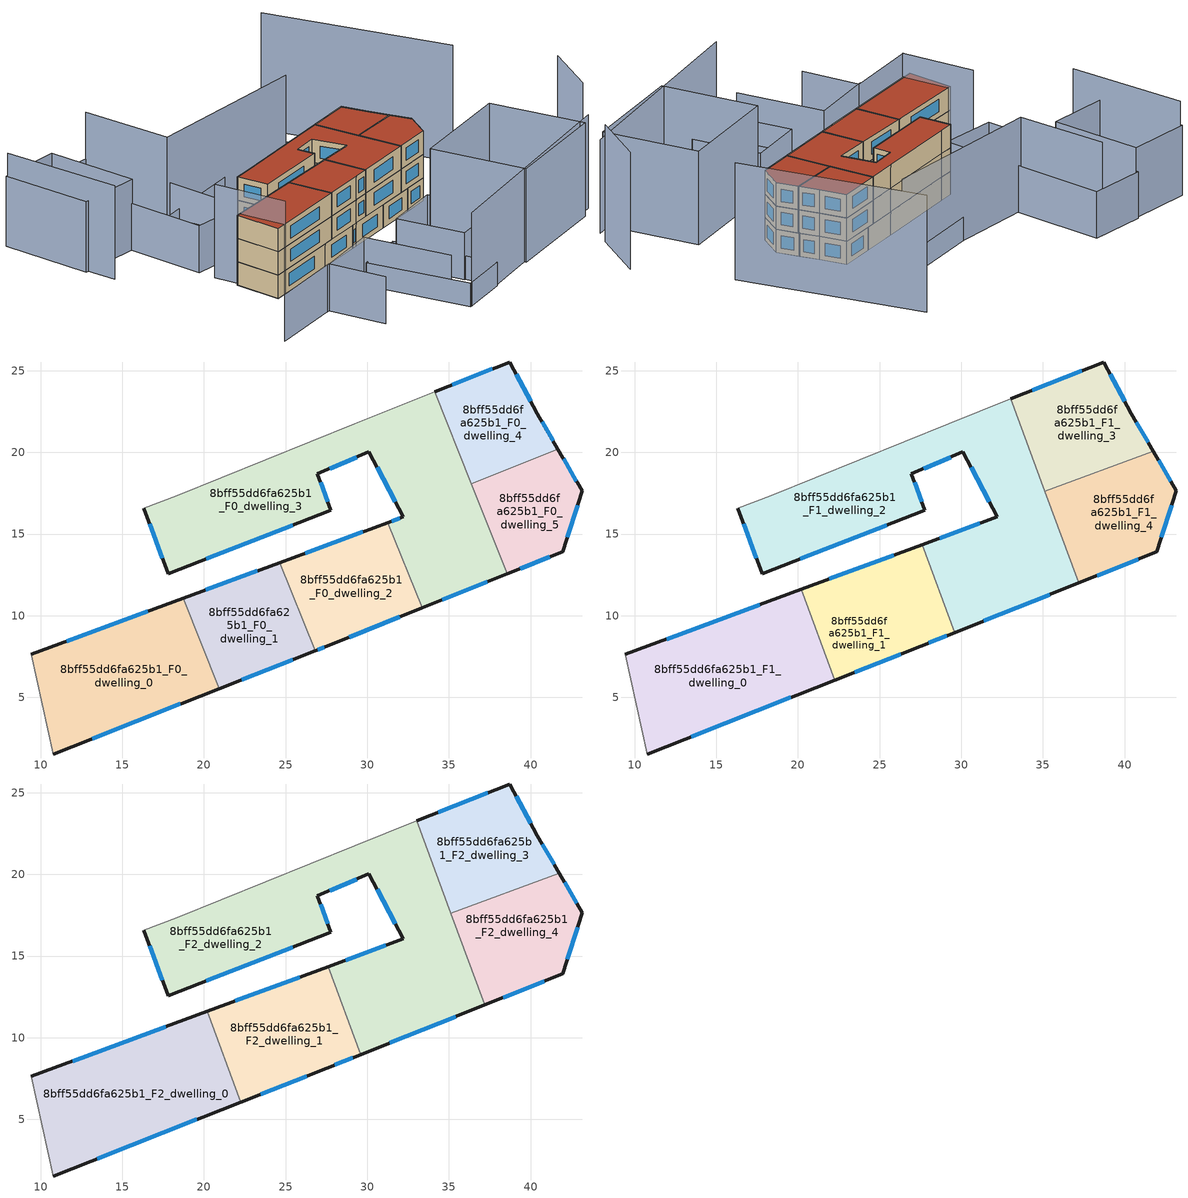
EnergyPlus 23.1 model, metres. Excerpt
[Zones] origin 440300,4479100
8bff55dd6fa625b1_F0_dwelling_0
 floor ground (EU_floor_Construction): 20.94,5.54 18.72,11.07 9.44,7.64 10.79,1.54 z0
 wall outside (EU_wall_Construction): 9.44,7.64 18.72,11.07 / 20.94,5.54 10.79,1.54 z0:3
 wall adiabatic (EU_wall_Construction): 10.79,1.54 9.44,7.64 z0:3
 wall to 8bff55dd6fa625b1_F0_dwelling_1 (EU_wall_Construction): 18.72,11.07 20.94,5.54 z0:3
 window (EU_Window_Construction): 11.62,8.44 16.55,10.27 / 18.56,4.6 13.17,2.47 z0.7:2.3
8bff55dd6fa625b1_F0_dwelling_1
 floor ground (EU_floor_Construction): 26.81,7.85 24.64,13.26 18.72,11.07 20.94,5.54 z0
 wall outside (EU_wall_Construction): 18.72,11.07 24.64,13.26 / 26.81,7.85 20.94,5.54 z0:3
 wall to 8bff55dd6fa625b1_F0_dwelling_2 (EU_wall_Construction): 24.64,13.26 26.81,7.85 z0:3
 window (EU_Window_Construction): 20.11,11.58 23.26,12.74 / 25.43,7.31 22.31,6.08 z0.7:2.3
8bff55dd6fa625b1_F0_dwelling_2
 floor ground (EU_floor_Construction): 33.37,10.48 31.27,15.71 24.64,13.26 26.81,7.85 27.53,8.14 z0
 wall outside (EU_wall_Construction): 24.64,13.26 31.27,15.71 / 33.37,10.48 27.53,8.14 26.81,7.85 z0:3
 wall to 8bff55dd6fa625b1_F0_dwelling_3 (EU_wall_Construction): 31.27,15.71 33.37,10.48 z0:3
 window (EU_Window_Construction): 26.2,13.83 29.72,15.13 / 32,9.93 28.9,8.69 / 27.36,8.07 26.98,7.92 z0.7:2.3
8bff55dd6fa625b1_F0_dwelling_3
 floor ground (EU_floor_Construction): 38.59,12.57 34.13,23.71 29.23,21.76 18.34,17.35 16.33,16.57 17.82,12.57 27.76,16.46 26.95,18.69 30.11,20.03 32.21,16.05 31.27,15.71 33.37,10.48 z0
 wall outside (EU_wall_Construction): 38.59,12.57 33.37,10.48 / 31.27,15.71 32.21,16.05 30.11,20.03 26.95,18.69 27.76,16.46 17.82,12.57 16.33,16.57 z0:3
 wall adiabatic (EU_wall_Construction): 16.33,16.57 18.34,17.35 29.23,21.76 34.13,23.71 z0:3
 wall to 8bff55dd6fa625b1_F0_dwelling_4 (EU_wall_Construction): 34.13,23.71 36.38,18.09 z0:3
 wall to 8bff55dd6fa625b1_F0_dwelling_5 (EU_wall_Construction): 36.38,18.08 38.59,12.57 z0:3
 window (EU_Window_Construction): 37.37,12.08 34.59,10.97 / 31.49,15.79 31.99,15.97 / 31.72,16.98 30.6,19.1 / 29.37,19.72 27.69,19 / 27.14,18.17 27.57,16.98 / 25.43,15.55 20.14,13.48 / 17.47,13.5 16.68,15.63 z0.7:2.3
8bff55dd6fa625b1_F0_dwelling_4
 floor ground (EU_floor_Construction): 41.67,20.21 40.41,22.38 38.73,25.53 34.13,23.71 36.38,18.09 z0
 wall outside (EU_wall_Construction): 34.13,23.71 38.73,25.53 40.41,22.38 41.67,20.21 z0:3
 wall to 8bff55dd6fa625b1_F0_dwelling_5 (EU_wall_Construction): 41.67,20.21 36.38,18.08 z0:3
 window (EU_Window_Construction): 35.2,24.13 37.65,25.11 / 39.12,24.8 40.02,23.12 / 40.71,21.87 41.38,20.71 z0.7:2.3
8bff55dd6fa625b1_F0_dwelling_5
 floor ground (EU_floor_Construction): 41.97,13.92 43.16,17.65 41.67,20.21 36.38,18.09 38.59,12.57 z0
 wall outside (EU_wall_Construction): 41.67,20.21 43.16,17.65 41.97,13.92 38.59,12.57 z0:3
 window (EU_Window_Construction): 42.02,19.61 42.81,18.25 / 42.88,16.78 42.25,14.79 / 41.18,13.6 39.38,12.88 z0.7:2.3
8bff55dd6fa625b1_F1_dwelling_0
 floor to 8bff55dd6fa625b1_F0_dwelling_0 (EU_floor_Construction): 20.94,5.54 18.72,11.07 9.44,7.64 10.79,1.54 z3
 floor to 8bff55dd6fa625b1_F0_dwelling_1 (EU_floor_Construction): 22.26,6.06 20.2,11.61 18.72,11.07 20.94,5.54 z3
 wall outside (EU_wall_Construction): 9.44,7.64 20.2,11.62 / 22.26,6.06 10.79,1.54 z3:6
 wall adiabatic (EU_wall_Construction): 10.79,1.54 9.44,7.64 z3:6
 wall to 8bff55dd6fa625b1_F1_dwelling_1 (EU_wall_Construction): 20.2,11.62 22.26,6.06 z3:6
 window (EU_Window_Construction): 11.96,8.57 17.68,10.68 / 19.57,5 13.48,2.59 z3.7:5.3
8bff55dd6fa625b1_F1_dwelling_1
 floor to 8bff55dd6fa625b1_F0_dwelling_1 (EU_floor_Construction): 26.81,7.85 24.64,13.26 20.2,11.61 22.26,6.06 z3
 floor to 8bff55dd6fa625b1_F0_dwelling_2 (EU_floor_Construction): 29.61,8.97 27.62,14.35 24.64,13.26 26.81,7.85 27.53,8.14 z3
 wall outside (EU_wall_Construction): 20.2,11.62 27.62,14.35 / 29.61,8.97 27.53,8.14 22.26,6.06 z3:6
 wall to 8bff55dd6fa625b1_F1_dwelling_2 (EU_wall_Construction): 27.62,14.35 29.61,8.97 z3:6
 window (EU_Window_Construction): 21.94,12.26 25.88,13.71 / 29.12,8.78 28.02,8.33 / 26.3,7.65 23.49,6.55 z3.7:5.3
8bff55dd6fa625b1_F1_dwelling_2
 floor to 8bff55dd6fa625b1_F0_dwelling_2 (EU_floor_Construction): 33.37,10.48 31.27,15.7 27.62,14.35 29.61,8.97 z3
 floor to 8bff55dd6fa625b1_F0_dwelling_3 (EU_floor_Construction): 32.21,16.05 35.12,17.62 33.03,23.27 29.23,21.76 18.34,17.35 16.33,16.57 17.82,12.57 27.76,16.46 26.95,18.69 30.11,20.03 z3; 37.2,12.01 35.12,17.62 32.21,16.05 31.27,15.7 33.37,10.48 z3
 wall outside (EU_wall_Construction): 37.2,12.01 29.61,8.97 / 27.62,14.35 32.21,16.05 30.11,20.03 26.95,18.69 27.76,16.46 17.82,12.57 16.33,16.57 z3:6
 wall adiabatic (EU_wall_Construction): 16.33,16.57 18.34,17.35 29.23,21.76 33.03,23.27 z3:6
 wall to 8bff55dd6fa625b1_F1_dwelling_3 (EU_wall_Construction): 33.03,23.27 35.12,17.62 z3:6
 wall to 8bff55dd6fa625b1_F1_dwelling_4 (EU_wall_Construction): 35.12,17.62 37.2,12.01 z3:6
 window (EU_Window_Construction): 35.42,11.3 31.39,9.68 / 28.69,14.75 31.13,15.65 / 31.72,16.98 30.6,19.1 / 29.37,19.72 27.69,19 / 27.14,18.17 27.57,16.98 / 25.43,15.55 20.14,13.48 / 17.47,13.5 16.68,15.63 z3.7:5.3
8bff55dd6fa625b1_F1_dwelling_3
 floor to 8bff55dd6fa625b1_F0_dwelling_3 (EU_floor_Construction): 36.38,18.09 34.13,23.71 33.03,23.27 35.12,17.62 z3
 floor to 8bff55dd6fa625b1_F0_dwelling_4 (EU_floor_Construction): 41.67,20.21 40.41,22.38 38.73,25.53 34.13,23.71 36.38,18.09 36.42,18.1 z3
 floor to 8bff55dd6fa625b1_F0_dwelling_5 (EU_floor_Construction): 41.75,20.08 41.67,20.21 36.42,18.1 z3
 wall outside (EU_wall_Construction): 33.03,23.27 38.73,25.53 40.41,22.38 41.75,20.08 z3:6
 wall to 8bff55dd6fa625b1_F1_dwelling_4 (EU_wall_Construction): 41.75,20.08 35.12,17.62 z3:6
 window (EU_Window_Construction): 34.37,23.8 37.39,25 / 39.12,24.8 40.02,23.12 / 40.73,21.84 41.44,20.62 z3.7:5.3
8bff55dd6fa625b1_F1_dwelling_4
 floor to 8bff55dd6fa625b1_F0_dwelling_3 (EU_floor_Construction): 38.59,12.57 36.38,18.08 35.12,17.62 37.2,12.01 z3
 floor to 8bff55dd6fa625b1_F0_dwelling_5 (EU_floor_Construction): 41.97,13.92 43.16,17.65 41.75,20.08 36.42,18.1 36.38,18.09 38.59,12.57 z3
 wall outside (EU_wall_Construction): 41.75,20.08 43.16,17.65 41.97,13.92 37.2,12.01 z3:6
 window (EU_Window_Construction): 42.08,19.51 42.83,18.22 / 42.88,16.78 42.25,14.79 / 40.85,13.47 38.32,12.46 z3.7:5.3
8bff55dd6fa625b1_F2_dwelling_0
 floor to 8bff55dd6fa625b1_F1_dwelling_0 (EU_floor_Construction): 22.26,6.06 20.2,11.62 9.44,7.64 10.79,1.54 z6
 wall outside (EU_wall_Construction): 9.44,7.64 20.2,11.62 / 22.26,6.06 10.79,1.54 z6:9
 wall adiabatic (EU_wall_Construction): 10.79,1.54 9.44,7.64 z6:9
 wall to 8bff55dd6fa625b1_F2_dwelling_1 (EU_wall_Construction): 20.2,11.62 22.26,6.06 z6:9
 window (EU_Window_Construction): 11.96,8.57 17.68,10.68 / 19.57,5 13.48,2.59 z6.7:8.3
 roof outside (EU_roof_Construction): 20.2,11.62 22.26,6.06 10.79,1.54 9.44,7.64 z9
8bff55dd6fa625b1_F2_dwelling_1
 floor to 8bff55dd6fa625b1_F1_dwelling_1 (EU_floor_Construction): 29.61,8.97 27.62,14.35 20.2,11.62 22.26,6.06 27.53,8.14 z6
 wall outside (EU_wall_Construction): 20.2,11.62 27.62,14.35 / 29.61,8.97 27.53,8.14 22.26,6.06 z6:9
 wall to 8bff55dd6fa625b1_F2_dwelling_2 (EU_wall_Construction): 27.62,14.35 29.61,8.97 z6:9
 window (EU_Window_Construction): 21.94,12.26 25.88,13.71 / 29.12,8.78 28.02,8.33 / 26.3,7.65 23.49,6.55 z6.7:8.3
 roof outside (EU_roof_Construction): 27.62,14.35 29.61,8.97 27.53,8.14 22.26,6.06 20.2,11.62 z9
8bff55dd6fa625b1_F2_dwelling_2
 floor to 8bff55dd6fa625b1_F1_dwelling_2 (EU_floor_Construction): 37.2,12.01 33.03,23.27 29.23,21.76 18.34,17.35 16.33,16.57 17.82,12.57 27.76,16.46 26.95,18.69 30.11,20.03 32.21,16.05 27.62,14.35 29.61,8.97 z6
 wall outside (EU_wall_Construction): 37.2,12.01 29.61,8.97 / 27.62,14.35 32.21,16.05 30.11,20.03 26.95,18.69 27.76,16.46 17.82,12.57 16.33,16.57 z6:9
 wall adiabatic (EU_wall_Construction): 16.33,16.57 18.34,17.35 29.23,21.76 33.03,23.27 z6:9
 wall to 8bff55dd6fa625b1_F2_dwelling_3 (EU_wall_Construction): 33.03,23.27 35.12,17.62 z6:9
 wall to 8bff55dd6fa625b1_F2_dwelling_4 (EU_wall_Construction): 35.12,17.62 37.2,12.01 z6:9
 window (EU_Window_Construction): 35.42,11.3 31.39,9.68 / 28.69,14.75 31.13,15.65 / 31.72,16.98 30.6,19.1 / 29.37,19.72 27.69,19 / 27.14,18.17 27.57,16.98 / 25.43,15.55 20.14,13.48 / 17.47,13.5 16.68,15.63 z6.7:8.3
 roof outside (EU_roof_Construction): 33.03,23.27 37.2,12.01 29.61,8.97 27.62,14.35 32.21,16.05 30.11,20.03 26.95,18.69 27.76,16.46 17.82,12.57 16.33,16.57 18.34,17.35 29.23,21.76 z9
8bff55dd6fa625b1_F2_dwelling_3
 floor to 8bff55dd6fa625b1_F1_dwelling_3 (EU_floor_Construction): 41.75,20.08 40.41,22.38 38.73,25.53 33.03,23.27 35.12,17.62 z6
 wall outside (EU_wall_Construction): 33.03,23.27 38.73,25.53 40.41,22.38 41.75,20.08 z6:9
 wall to 8bff55dd6fa625b1_F2_dwelling_4 (EU_wall_Construction): 41.75,20.08 35.12,17.62 z6:9
 window (EU_Window_Construction): 34.37,23.8 37.39,25 / 39.12,24.8 40.02,23.12 / 40.73,21.84 41.44,20.62 z6.7:8.3
 roof outside (EU_roof_Construction): 38.73,25.53 40.41,22.38 41.75,20.08 35.12,17.62 33.03,23.27 z9
8bff55dd6fa625b1_F2_dwelling_4
 floor to 8bff55dd6fa625b1_F1_dwelling_4 (EU_floor_Construction): 41.97,13.92 43.16,17.65 41.75,20.08 35.12,17.62 37.2,12.01 z6
 wall outside (EU_wall_Construction): 41.75,20.08 43.16,17.65 41.97,13.92 37.2,12.01 z6:9
 window (EU_Window_Construction): 42.08,19.51 42.83,18.22 / 42.88,16.78 42.25,14.79 / 40.85,13.47 38.32,12.46 z6.7:8.3
 roof outside (EU_roof_Construction): 41.75,20.08 43.16,17.65 41.97,13.92 37.2,12.01 35.12,17.62 z9
shading: 27.53,-14.11 56.05,0.42 / 8.68,11 12.22,1.97 / -5.03,33.16 -0.92,17.79 / 34.92,31.32 12.74,25.42 / 12.74,25.42 9.64,37.07 / 40.54,-7.75 35.16,3.76 / 35.16,3.76 48.93,10.2 / 48.93,10.2 54.31,-1.31 / 54.31,-1.31 40.54,-7.75 z0:12; 3.69,-8.94 13.38,-4.92 / 13.38,-4.92 16.33,-12.02 / 13.09,-5.12 21.39,-1.22 / 21.39,-1.22 26.32,-11.7 / 31.65,-7.45 27.8,0.8 / 27.8,0.8 35.01,4.18 / 35.01,4.18 38.87,-4.07 / 38.87,-4.07 31.65,-7.45 / 8.14,13.29 3.19,35.67 / 3.19,35.67 10.66,37.32 / 10.66,37.32 15.61,14.94 / 15.61,14.94 8.14,13.29 z0:6; 33.59,-11.18 27.31,-14.21 / 27.31,-14.21 21.32,-1.84 / 21.32,-1.84 27.6,1.2 / 27.6,1.2 33.59,-11.18 / 10.86,23.1 35.24,33.11 / 35.24,33.11 38.34,25.57 / 38.34,25.57 13.96,15.55 / 13.96,15.55 10.86,23.1 z0:3; 57.08,2.78 59.67,10.95 / 51.79,20.96 39.77,42.34 z0:15; -2.3,21.56 -5.09,33.4 / -5.09,33.4 3.26,35.36 / 3.26,35.36 6.05,23.53 / 6.05,23.53 -2.3,21.56 z0:9
[Building]
EU S2 Campaign: North Axis=0; Terrain=City; Solar Distribution=FullExterior
[Site:Location]
Madrid: Latitude=40.5; Longitude=-3.5; Time Zone=1; Elevation=609
[SizingPeriod:WeatherFileDays]
AnnualSizingPeriod: Begin Month=1; Begin Day of Month=1; End Month=12; End Day of Month=31; Day of Week for Start Day=Monday; Use Weather File Daylight Saving Period=No; Use Weather File Rain and Snow Indicators=No
[MATERIAL]
EU_InternalMass_Material: Roughness=MediumRough; Thickness=0.1; Conductivity=1; Density=1800; Specific Heat=900; Thermal Absorptance=0.9; Solar Absorptance=0.7; Visible Absorptance=0.7
[MATERIAL:NOMASS] Roughness=MediumRough; Thermal Absorptance=0.9; Solar Absorptance=0.7; Visible Absorptance=0.7
Name | Thermal Resistance
EU_wall_NoMass | 0.419739
EU_roof_NoMass | 0.352165
EU_floor_NoMass | 0.608284
[WINDOWMATERIAL:SIMPLEGLAZINGSYSTEM]
EU_Window_SimpleGlazing: UFactor=4.8352; Solar Heat Gain Coefficient=0.85; Visible Transmittance=0.85
[CONSTRUCTION]
EU_wall_Construction: EU_wall_NoMass
EU_roof_Construction: EU_roof_NoMass
EU_floor_Construction: EU_floor_NoMass
EU_InternalMass_Construction: EU_InternalMass_Material
EU_Window_Construction: EU_Window_SimpleGlazing
[ZONE] Type=1; Multiplier=1; Ceiling Height=autocalculate; Floor Area=autocalculate; Part of Total Floor Area=Yes
Name | Volume
8bff55dd6fa625b1_F0_dwelling_0 | 189.428
8bff55dd6fa625b1_F1_dwelling_0 | 216.086
8bff55dd6fa625b1_F2_dwelling_0 | 216.091
8bff55dd6fa625b1_F0_dwelling_1 | 111.428
8bff55dd6fa625b1_F1_dwelling_1 | 138.407
8bff55dd6fa625b1_F2_dwelling_1 | 138.413
8bff55dd6fa625b1_F0_dwelling_2 | 121.406
8bff55dd6fa625b1_F1_dwelling_2 | 366.947
8bff55dd6fa625b1_F2_dwelling_2 | 366.951
8bff55dd6fa625b1_F0_dwelling_3 | 347.326
8bff55dd6fa625b1_F1_dwelling_3 | 120.234
8bff55dd6fa625b1_F2_dwelling_3 | 120.244
8bff55dd6fa625b1_F0_dwelling_4 | 96.1857
8bff55dd6fa625b1_F1_dwelling_4 | 120.248
8bff55dd6fa625b1_F2_dwelling_4 | 120.256
8bff55dd6fa625b1_F0_dwelling_5 | 96.1956
[INTERNALMASS] Construction=EU_InternalMass_Construction
Name | Zone or ZoneList | Surface Area
8bff55dd6fa625b1_F0_dwelling_0_EU_InternalMass | 8bff55dd6fa625b1_F0_dwelling_0 | 63.1427
8bff55dd6fa625b1_F0_dwelling_1_EU_InternalMass | 8bff55dd6fa625b1_F0_dwelling_1 | 37.1426
8bff55dd6fa625b1_F0_dwelling_2_EU_InternalMass | 8bff55dd6fa625b1_F0_dwelling_2 | 40.4688
8bff55dd6fa625b1_F0_dwelling_3_EU_InternalMass | 8bff55dd6fa625b1_F0_dwelling_3 | 115.777
8bff55dd6fa625b1_F0_dwelling_4_EU_InternalMass | 8bff55dd6fa625b1_F0_dwelling_4 | 32.0632
8bff55dd6fa625b1_F0_dwelling_5_EU_InternalMass | 8bff55dd6fa625b1_F0_dwelling_5 | 32.0663
8bff55dd6fa625b1_F1_dwelling_0_EU_InternalMass | 8bff55dd6fa625b1_F1_dwelling_0 | 72.0305
8bff55dd6fa625b1_F1_dwelling_1_EU_InternalMass | 8bff55dd6fa625b1_F1_dwelling_1 | 46.1376
8bff55dd6fa625b1_F1_dwelling_2_EU_InternalMass | 8bff55dd6fa625b1_F1_dwelling_2 | 122.321
8bff55dd6fa625b1_F1_dwelling_3_EU_InternalMass | 8bff55dd6fa625b1_F1_dwelling_3 | 40.0816
8bff55dd6fa625b1_F1_dwelling_4_EU_InternalMass | 8bff55dd6fa625b1_F1_dwelling_4 | 40.0853
8bff55dd6fa625b1_F2_dwelling_0_EU_InternalMass | 8bff55dd6fa625b1_F2_dwelling_0 | 72.0305
8bff55dd6fa625b1_F2_dwelling_1_EU_InternalMass | 8bff55dd6fa625b1_F2_dwelling_1 | 46.1376
8bff55dd6fa625b1_F2_dwelling_2_EU_InternalMass | 8bff55dd6fa625b1_F2_dwelling_2 | 122.321
8bff55dd6fa625b1_F2_dwelling_3_EU_InternalMass | 8bff55dd6fa625b1_F2_dwelling_3 | 40.0816
8bff55dd6fa625b1_F2_dwelling_4_EU_InternalMass | 8bff55dd6fa625b1_F2_dwelling_4 | 40.0853
[OTHEREQUIPMENT] Fuel Type=Electricity; Design Level Calculation Method=Watts/Area; Power per Zone Floor Area=1; Fraction Latent=0; Fraction Radiant=0; Fraction Lost=0; Carbon Dioxide Generation Rate=0; EndUse Subcategory=EU_Step8_InternalGains
Name | Zone or ZoneList or Space or SpaceList | Schedule
EU_Step8_InternalGain_8bff55dd6fa625b1_F0_dwelling_0_f000 | 8bff55dd6fa625b1_F0_dwelling_0 | EU_Step8_GainSchedule_8bff55dd6fa625b1_F0_dwelling_0_f000
EU_Step8_InternalGain_8bff55dd6fa625b1_F0_dwelling_1_f000 | 8bff55dd6fa625b1_F0_dwelling_1 | EU_Step8_GainSchedule_8bff55dd6fa625b1_F0_dwelling_1_f000
EU_Step8_InternalGain_8bff55dd6fa625b1_F0_dwelling_2_f000 | 8bff55dd6fa625b1_F0_dwelling_2 | EU_Step8_GainSchedule_8bff55dd6fa625b1_F0_dwelling_2_f000
EU_Step8_InternalGain_8bff55dd6fa625b1_F0_dwelling_3_f000 | 8bff55dd6fa625b1_F0_dwelling_3 | EU_Step8_GainSchedule_8bff55dd6fa625b1_F0_dwelling_3_f000
EU_Step8_InternalGain_8bff55dd6fa625b1_F0_dwelling_4_f000 | 8bff55dd6fa625b1_F0_dwelling_4 | EU_Step8_GainSchedule_8bff55dd6fa625b1_F0_dwelling_4_f000
EU_Step8_InternalGain_8bff55dd6fa625b1_F0_dwelling_5_f000 | 8bff55dd6fa625b1_F0_dwelling_5 | EU_Step8_GainSchedule_8bff55dd6fa625b1_F0_dwelling_5_f000
EU_Step8_InternalGain_8bff55dd6fa625b1_F1_dwelling_0_f000 | 8bff55dd6fa625b1_F1_dwelling_0 | EU_Step8_GainSchedule_8bff55dd6fa625b1_F1_dwelling_0_f000
EU_Step8_InternalGain_8bff55dd6fa625b1_F1_dwelling_1_f000 | 8bff55dd6fa625b1_F1_dwelling_1 | EU_Step8_GainSchedule_8bff55dd6fa625b1_F1_dwelling_1_f000
EU_Step8_InternalGain_8bff55dd6fa625b1_F1_dwelling_2_f000 | 8bff55dd6fa625b1_F1_dwelling_2 | EU_Step8_GainSchedule_8bff55dd6fa625b1_F1_dwelling_2_f000
EU_Step8_InternalGain_8bff55dd6fa625b1_F1_dwelling_3_f000 | 8bff55dd6fa625b1_F1_dwelling_3 | EU_Step8_GainSchedule_8bff55dd6fa625b1_F1_dwelling_3_f000
EU_Step8_InternalGain_8bff55dd6fa625b1_F1_dwelling_4_f000 | 8bff55dd6fa625b1_F1_dwelling_4 | EU_Step8_GainSchedule_8bff55dd6fa625b1_F1_dwelling_4_f000
EU_Step8_InternalGain_8bff55dd6fa625b1_F2_dwelling_0_f000 | 8bff55dd6fa625b1_F2_dwelling_0 | EU_Step8_GainSchedule_8bff55dd6fa625b1_F2_dwelling_0_f000
EU_Step8_InternalGain_8bff55dd6fa625b1_F2_dwelling_1_f000 | 8bff55dd6fa625b1_F2_dwelling_1 | EU_Step8_GainSchedule_8bff55dd6fa625b1_F2_dwelling_1_f000
EU_Step8_InternalGain_8bff55dd6fa625b1_F2_dwelling_2_f000 | 8bff55dd6fa625b1_F2_dwelling_2 | EU_Step8_GainSchedule_8bff55dd6fa625b1_F2_dwelling_2_f000
EU_Step8_InternalGain_8bff55dd6fa625b1_F2_dwelling_3_f000 | 8bff55dd6fa625b1_F2_dwelling_3 | EU_Step8_GainSchedule_8bff55dd6fa625b1_F2_dwelling_3_f000
EU_Step8_InternalGain_8bff55dd6fa625b1_F2_dwelling_4_f000 | 8bff55dd6fa625b1_F2_dwelling_4 | EU_Step8_GainSchedule_8bff55dd6fa625b1_F2_dwelling_4_f000
[ZONEVENTILATION:DESIGNFLOWRATE] Schedule=EU_AlwaysOn; Design Flow Rate Calculation Method=AirChanges/Hour; Air Changes per Hour=0.703302; Ventilation Type=Natural; Fan Pressure Rise=0; Fan Total Efficiency=1; Constant Term Coefficient=1; Temperature Term Coefficient=0; Velocity Term Coefficient=0; Velocity Squared Term Coefficient=0; Minimum Indoor Temperature=-100; Maximum Indoor Temperature=100; Delta Temperature=-100; Minimum Outdoor Temperature=-100; Maximum Outdoor Temperature=100; Maximum Wind Speed=40
Name | Zone or ZoneList or Space or SpaceList
EU_ConstantAir_8bff55dd6fa625b1_F0_dwelling_0 | 8bff55dd6fa625b1_F0_dwelling_0
EU_ConstantAir_8bff55dd6fa625b1_F0_dwelling_1 | 8bff55dd6fa625b1_F0_dwelling_1
EU_ConstantAir_8bff55dd6fa625b1_F0_dwelling_2 | 8bff55dd6fa625b1_F0_dwelling_2
EU_ConstantAir_8bff55dd6fa625b1_F0_dwelling_3 | 8bff55dd6fa625b1_F0_dwelling_3
EU_ConstantAir_8bff55dd6fa625b1_F0_dwelling_4 | 8bff55dd6fa625b1_F0_dwelling_4
EU_ConstantAir_8bff55dd6fa625b1_F0_dwelling_5 | 8bff55dd6fa625b1_F0_dwelling_5
EU_ConstantAir_8bff55dd6fa625b1_F1_dwelling_0 | 8bff55dd6fa625b1_F1_dwelling_0
EU_ConstantAir_8bff55dd6fa625b1_F1_dwelling_1 | 8bff55dd6fa625b1_F1_dwelling_1
EU_ConstantAir_8bff55dd6fa625b1_F1_dwelling_2 | 8bff55dd6fa625b1_F1_dwelling_2
EU_ConstantAir_8bff55dd6fa625b1_F1_dwelling_3 | 8bff55dd6fa625b1_F1_dwelling_3
EU_ConstantAir_8bff55dd6fa625b1_F1_dwelling_4 | 8bff55dd6fa625b1_F1_dwelling_4
EU_ConstantAir_8bff55dd6fa625b1_F2_dwelling_0 | 8bff55dd6fa625b1_F2_dwelling_0
EU_ConstantAir_8bff55dd6fa625b1_F2_dwelling_1 | 8bff55dd6fa625b1_F2_dwelling_1
EU_ConstantAir_8bff55dd6fa625b1_F2_dwelling_2 | 8bff55dd6fa625b1_F2_dwelling_2
EU_ConstantAir_8bff55dd6fa625b1_F2_dwelling_3 | 8bff55dd6fa625b1_F2_dwelling_3
EU_ConstantAir_8bff55dd6fa625b1_F2_dwelling_4 | 8bff55dd6fa625b1_F2_dwelling_4
[HVACTEMPLATE:THERMOSTAT] Constant Heating Setpoint=20; Constant Cooling Setpoint=50
EU_HeatOnly_8bff55dd6fa625b1_F0_dwelling_0; EU_HeatOnly_8bff55dd6fa625b1_F0_dwelling_1; EU_HeatOnly_8bff55dd6fa625b1_F0_dwelling_2; EU_HeatOnly_8bff55dd6fa625b1_F0_dwelling_3; EU_HeatOnly_8bff55dd6fa625b1_F0_dwelling_4; EU_HeatOnly_8bff55dd6fa625b1_F0_dwelling_5; EU_HeatOnly_8bff55dd6fa625b1_F1_dwelling_0; EU_HeatOnly_8bff55dd6fa625b1_F1_dwelling_1; EU_HeatOnly_8bff55dd6fa625b1_F1_dwelling_2; EU_HeatOnly_8bff55dd6fa625b1_F1_dwelling_3; EU_HeatOnly_8bff55dd6fa625b1_F1_dwelling_4; EU_HeatOnly_8bff55dd6fa625b1_F2_dwelling_0; EU_HeatOnly_8bff55dd6fa625b1_F2_dwelling_1; EU_HeatOnly_8bff55dd6fa625b1_F2_dwelling_2; EU_HeatOnly_8bff55dd6fa625b1_F2_dwelling_3; EU_HeatOnly_8bff55dd6fa625b1_F2_dwelling_4
[HVACTEMPLATE:ZONE:IDEALLOADSAIRSYSTEM] System Availability Schedule=EU_AlwaysOn; Maximum Heating Supply Air Temperature=50; Minimum Cooling Supply Air Temperature=13; Maximum Heating Supply Air Humidity Ratio=0.0156; Minimum Cooling Supply Air Humidity Ratio=0.0077; Heating Limit=NoLimit; Cooling Limit=NoLimit; Heating Availability Schedule=EU_AlwaysOn; Cooling Availability Schedule=EU_CoolingOff; Dehumidification Control Type=ConstantSensibleHeatRatio; Cooling Sensible Heat Ratio=0.7; Dehumidification Setpoint=60; Humidification Control Type=None; Humidification Setpoint=30; Outdoor Air Method=None; Outdoor Air Flow Rate per Person=0.00944; Outdoor Air Flow Rate per Zone Floor Area=0; Outdoor Air Flow Rate per Zone=0; Demand Controlled Ventilation Type=None; Outdoor Air Economizer Type=NoEconomizer; Heat Recovery Type=None; Sensible Heat Recovery Effectiveness=0.7; Latent Heat Recovery Effectiveness=0.65
Name | Template Thermostat
8bff55dd6fa625b1_F0_dwelling_0 | EU_HeatOnly_8bff55dd6fa625b1_F0_dwelling_0
8bff55dd6fa625b1_F0_dwelling_1 | EU_HeatOnly_8bff55dd6fa625b1_F0_dwelling_1
8bff55dd6fa625b1_F0_dwelling_2 | EU_HeatOnly_8bff55dd6fa625b1_F0_dwelling_2
8bff55dd6fa625b1_F0_dwelling_3 | EU_HeatOnly_8bff55dd6fa625b1_F0_dwelling_3
8bff55dd6fa625b1_F0_dwelling_4 | EU_HeatOnly_8bff55dd6fa625b1_F0_dwelling_4
8bff55dd6fa625b1_F0_dwelling_5 | EU_HeatOnly_8bff55dd6fa625b1_F0_dwelling_5
8bff55dd6fa625b1_F1_dwelling_0 | EU_HeatOnly_8bff55dd6fa625b1_F1_dwelling_0
8bff55dd6fa625b1_F1_dwelling_1 | EU_HeatOnly_8bff55dd6fa625b1_F1_dwelling_1
8bff55dd6fa625b1_F1_dwelling_2 | EU_HeatOnly_8bff55dd6fa625b1_F1_dwelling_2
8bff55dd6fa625b1_F1_dwelling_3 | EU_HeatOnly_8bff55dd6fa625b1_F1_dwelling_3
8bff55dd6fa625b1_F1_dwelling_4 | EU_HeatOnly_8bff55dd6fa625b1_F1_dwelling_4
8bff55dd6fa625b1_F2_dwelling_0 | EU_HeatOnly_8bff55dd6fa625b1_F2_dwelling_0
8bff55dd6fa625b1_F2_dwelling_1 | EU_HeatOnly_8bff55dd6fa625b1_F2_dwelling_1
8bff55dd6fa625b1_F2_dwelling_2 | EU_HeatOnly_8bff55dd6fa625b1_F2_dwelling_2
8bff55dd6fa625b1_F2_dwelling_3 | EU_HeatOnly_8bff55dd6fa625b1_F2_dwelling_3
8bff55dd6fa625b1_F2_dwelling_4 | EU_HeatOnly_8bff55dd6fa625b1_F2_dwelling_4
[SIZING:ZONE] Zone Cooling Design Supply Air Temperature Input Method=SupplyAirTemperature; Zone Cooling Design Supply Air Temperature=13; Zone Heating Design Supply Air Temperature Input Method=SupplyAirTemperature; Zone Heating Design Supply Air Temperature=50; Zone Cooling Design Supply Air Humidity Ratio=0.008; Zone Heating Design Supply Air Humidity Ratio=0.008; Cooling Design Air Flow Method=DesignDay; Cooling Design Air Flow Rate=0; Cooling Minimum Air Flow per Zone Floor Area=0.000762; Cooling Minimum Air Flow=0; Cooling Minimum Air Flow Fraction=0.2; Heating Design Air Flow Method=DesignDay; Heating Design Air Flow Rate=0; Heating Maximum Air Flow per Zone Floor Area=0.002032; Heating Maximum Air Flow=0.141576; Heating Maximum Air Flow Fraction=0.3; Account for Dedicated Outdoor Air System=No; Dedicated Outdoor Air System Control Strategy=NeutralSupplyAir; Dedicated Outdoor Air Low Setpoint Temperature for Design=autosize; Dedicated Outdoor Air High Setpoint Temperature for Design=autosize; Zone Load Sizing Method=Sensible Load Only No Latent Load; Zone Latent Cooling Design Supply Air Humidity Ratio Input Method=HumidityRatioDifference; Zone Cooling Design Supply Air Humidity Ratio Difference=0.005; Zone Latent Heating Design Supply Air Humidity Ratio Input Method=HumidityRatioDifference; Zone Humidification Design Supply Air Humidity Ratio Difference=0.005
8bff55dd6fa625b1_F0_dwelling_0; 8bff55dd6fa625b1_F0_dwelling_1; 8bff55dd6fa625b1_F0_dwelling_2; 8bff55dd6fa625b1_F0_dwelling_3; 8bff55dd6fa625b1_F0_dwelling_4; 8bff55dd6fa625b1_F0_dwelling_5; 8bff55dd6fa625b1_F1_dwelling_0; 8bff55dd6fa625b1_F1_dwelling_1; 8bff55dd6fa625b1_F1_dwelling_2; 8bff55dd6fa625b1_F1_dwelling_3; 8bff55dd6fa625b1_F1_dwelling_4; 8bff55dd6fa625b1_F2_dwelling_0; 8bff55dd6fa625b1_F2_dwelling_1; 8bff55dd6fa625b1_F2_dwelling_2; 8bff55dd6fa625b1_F2_dwelling_3; 8bff55dd6fa625b1_F2_dwelling_4
[SCHEDULE:CONSTANT]
Name | Hourly Value
EU_AlwaysOn | 1
EU_CoolingOff | 0
[SCHEDULE:FILE] Column Number=1; Rows to Skip at Top=0; Number of Hours of Data=8760; Column Separator=Comma; Interpolate to Timestep=No; Minutes per Item=60; Adjust Schedule for Daylight Savings=Yes
Name | File
EU_Step8_GainSchedule_8bff55dd6fa625b1_F0_dwelling_0_f000 | ../../schedules/8bff55dd6fa625b1/8bff55dd6fa625b1_F0_dwelling_0_f000_gain.csv
EU_Step8_GainSchedule_8bff55dd6fa625b1_F0_dwelling_1_f000 | ../../schedules/8bff55dd6fa625b1/8bff55dd6fa625b1_F0_dwelling_1_f000_gain.csv
EU_Step8_GainSchedule_8bff55dd6fa625b1_F0_dwelling_2_f000 | ../../schedules/8bff55dd6fa625b1/8bff55dd6fa625b1_F0_dwelling_2_f000_gain.csv
EU_Step8_GainSchedule_8bff55dd6fa625b1_F0_dwelling_3_f000 | ../../schedules/8bff55dd6fa625b1/8bff55dd6fa625b1_F0_dwelling_3_f000_gain.csv
EU_Step8_GainSchedule_8bff55dd6fa625b1_F0_dwelling_4_f000 | ../../schedules/8bff55dd6fa625b1/8bff55dd6fa625b1_F0_dwelling_4_f000_gain.csv
EU_Step8_GainSchedule_8bff55dd6fa625b1_F0_dwelling_5_f000 | ../../schedules/8bff55dd6fa625b1/8bff55dd6fa625b1_F0_dwelling_5_f000_gain.csv
EU_Step8_GainSchedule_8bff55dd6fa625b1_F1_dwelling_0_f000 | ../../schedules/8bff55dd6fa625b1/8bff55dd6fa625b1_F1_dwelling_0_f000_gain.csv
EU_Step8_GainSchedule_8bff55dd6fa625b1_F1_dwelling_1_f000 | ../../schedules/8bff55dd6fa625b1/8bff55dd6fa625b1_F1_dwelling_1_f000_gain.csv
EU_Step8_GainSchedule_8bff55dd6fa625b1_F1_dwelling_2_f000 | ../../schedules/8bff55dd6fa625b1/8bff55dd6fa625b1_F1_dwelling_2_f000_gain.csv
EU_Step8_GainSchedule_8bff55dd6fa625b1_F1_dwelling_3_f000 | ../../schedules/8bff55dd6fa625b1/8bff55dd6fa625b1_F1_dwelling_3_f000_gain.csv
EU_Step8_GainSchedule_8bff55dd6fa625b1_F1_dwelling_4_f000 | ../../schedules/8bff55dd6fa625b1/8bff55dd6fa625b1_F1_dwelling_4_f000_gain.csv
EU_Step8_GainSchedule_8bff55dd6fa625b1_F2_dwelling_0_f000 | ../../schedules/8bff55dd6fa625b1/8bff55dd6fa625b1_F2_dwelling_0_f000_gain.csv
EU_Step8_GainSchedule_8bff55dd6fa625b1_F2_dwelling_1_f000 | ../../schedules/8bff55dd6fa625b1/8bff55dd6fa625b1_F2_dwelling_1_f000_gain.csv
EU_Step8_GainSchedule_8bff55dd6fa625b1_F2_dwelling_2_f000 | ../../schedules/8bff55dd6fa625b1/8bff55dd6fa625b1_F2_dwelling_2_f000_gain.csv
EU_Step8_GainSchedule_8bff55dd6fa625b1_F2_dwelling_3_f000 | ../../schedules/8bff55dd6fa625b1/8bff55dd6fa625b1_F2_dwelling_3_f000_gain.csv
EU_Step8_GainSchedule_8bff55dd6fa625b1_F2_dwelling_4_f000 | ../../schedules/8bff55dd6fa625b1/8bff55dd6fa625b1_F2_dwelling_4_f000_gain.csv
